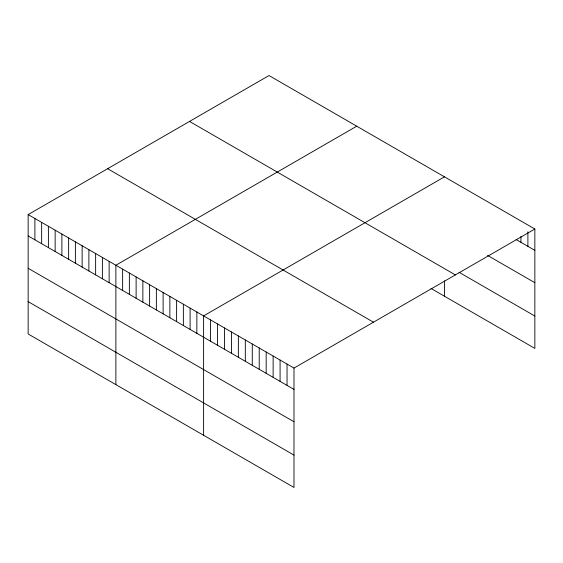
<?xml version="1.0" encoding="UTF-8"?>
<svg xmlns="http://www.w3.org/2000/svg" width="563" height="563" viewBox="0 0 563 563"><rect width="100%" height="100%" fill="white"/><g stroke="black" fill="none" stroke-linecap="round" stroke-linejoin="round"><path stroke-width="0.84" d="M28.15 214.594L293.992 368.082L293.992 487.459L28.15 333.979L28.15 214.594L269.008 75.541L534.85 229.021L534.85 348.406L430.969 288.425M356.738 126.189L115.879 265.243L115.879 384.628M444.467 176.838L203.602 315.892L203.602 435.276M293.992 368.082L534.85 229.021M516.081 239.507L534.85 250.345M487.572 255.405L534.85 282.703M459.063 272.288L534.85 316.04M189.527 121.425L455.368 274.906M107.632 168.71L373.473 322.191M28.15 235.918L293.992 389.399M28.15 268.284L293.992 421.764M28.15 301.62L293.992 455.101M527.897 231.829L527.897 246.327M520.944 236.34L520.944 242.315M444.467 280.846L444.467 296.215M287.039 364.064L287.039 385.388M280.085 360.053L280.085 381.376M273.132 356.034L273.132 377.358M266.179 352.023L266.179 373.346M259.226 348.011L259.226 369.328M252.273 343.993L252.273 365.317M245.32 339.982L245.32 361.305M238.367 335.963L238.367 357.287M231.414 331.952L231.414 353.275M224.461 327.94L224.461 349.257M217.508 323.922L217.508 345.246M210.555 319.911L210.555 341.234M196.853 312.001L196.853 333.324M190.104 308.102L190.104 329.425M183.362 304.21L183.362 325.527M176.613 300.311L176.613 321.635M169.864 296.412L169.864 317.736M163.115 292.521L163.115 313.844M156.366 288.622L156.366 309.946M149.617 284.73L149.617 306.047M142.868 280.831L142.868 302.155M136.119 276.933L136.119 298.256M129.37 273.041L129.37 294.365M122.628 269.142L122.628 290.466M109.131 261.352L109.131 282.675M102.382 257.453L102.382 278.776M95.633 253.561L95.633 274.885M88.884 249.662L88.884 270.986M82.135 245.764L82.135 267.087M75.386 241.872L75.386 263.195M68.637 237.973L68.637 259.297M61.888 234.081L61.888 255.398M55.146 230.183L55.146 251.506M48.397 226.284L48.397 247.607M41.648 222.392L41.648 243.716M34.899 218.493L34.899 239.817"/></g></svg>
